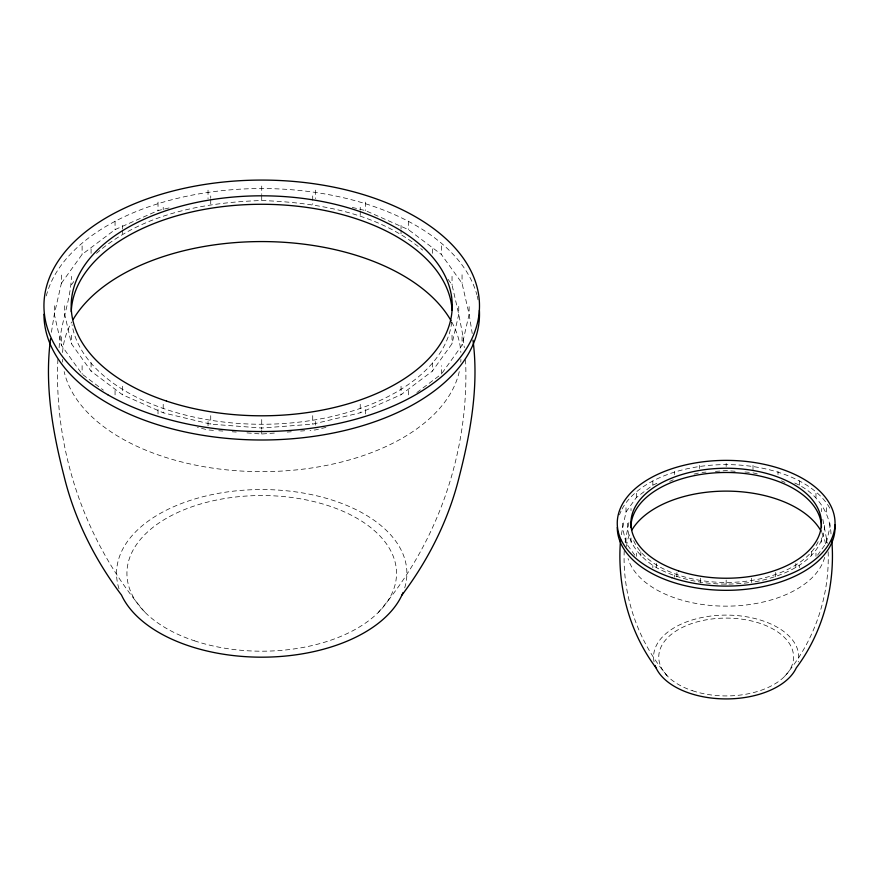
<?xml version="1.0" encoding="UTF-8"?>
<svg xmlns="http://www.w3.org/2000/svg" width="879" height="879" viewBox="0 0 879 879"><rect width="100%" height="100%" fill="white"/><g stroke="black" fill="none" stroke-linecap="round" stroke-linejoin="round"><path stroke-width="0.66" stroke-dasharray="4.39 3.3" d="M57.893 359.379C53.751 450.707 85.318 542.837 144.969 612.278M624.233 550.704C622.332 596.149 638.11 641.923 667.787 676.467M59.124 347.699C60.332 323.461 70.825 300.497 71.408 276.369M625.112 542.035L629.485 519.434M51.421 332.262L54.322 314.275L61.387 283.28L61.387 274.819M621.288 534.74L626.002 511.974L626.002 507.732M64.694 305.804L64.694 314.275L71.408 343.711L91.086 371.147L122.401 394.715L163.208 412.789L210.729 424.15L261.722 428.029L312.715 424.15L360.236 412.789L401.044 394.715L432.347 371.147L452.037 343.711L458.75 314.275L458.75 305.804M442.126 373.037L462.057 345.26L469.122 314.275L469.122 305.804M751.666 578.173L751.666 582.403C782.837 577.195 824.755 560.593 824.678 523.236M817.569 555.176L826.337 542.958L829.864 527.466L829.864 523.236M61.387 283.28L82.11 254.405L115.061 229.606L158.022 210.575L171.185 207.422M71.408 284.829L73.77 281.544M626.002 511.974L636.363 497.525L652.833 485.131L657.613 483.021M378.464 612.278C438.127 542.837 469.683 450.707 465.54 359.379M784.54 676.467C814.218 641.923 829.996 596.149 828.106 550.704M96.481 253.339C141.618 213.949 203.499 202.39 261.722 200.522C318.044 202.588 378.256 212.784 422.634 250.086M416.877 392.539L441.335 374.146L441.335 365.675M669.71 481.395L673.303 479.802M325.933 427.414L315.396 429.93L310.034 430.347M694.069 474.1L699.343 472.847M246.955 432.897L261.722 434.017L276.478 432.897M287.213 432.072L291.246 431.776M300.64 431.062L304.661 430.754M702.013 472.43L706.035 472.122M715.429 471.408L726.164 470.584L736.899 471.408M627.65 523.236C626.661 542.706 640.714 558.275 656.503 567.68C684.708 582.645 717.561 586.656 748.974 582.612M213.41 430.347L208.037 429.93L197.511 427.414M218.772 430.754L222.805 431.062M232.199 431.776L236.22 432.072M744.952 472.012L751.666 472.528M352.259 207.422L365.422 210.575L408.372 229.606L441.335 254.405L462.057 283.28L469.122 314.275L472.232 333.537M752.984 472.847L758.258 474.1M794.715 483.021C815.646 491.932 830.38 511.831 831.04 534.74M781.42 480.868L785.024 482.461M54.322 305.804L54.322 314.275L61.387 345.26L82.11 374.146L103.37 390.144M448.103 279.346L452.037 284.829L458.75 314.275L462.98 336.108L464.31 347.699M622.464 523.236L622.464 527.466L626.002 542.958L636.363 557.396M822.854 519.434L827.359 543.255M826.337 507.732L826.337 511.974M826.337 538.728L826.337 542.958M821.327 508.512L821.327 511.688M821.327 537.948L821.327 542.189M815.976 493.295L815.976 497.525M815.976 553.166L815.976 556.341M811.482 551.671L811.482 555.902M799.494 480.901L799.494 485.131M799.494 565.571L799.494 567.68M795.825 563.45L795.825 567.68M778.014 471.386L778.014 474.561M775.421 572.493L775.421 576.723M753.006 465.398L753.006 469.639M726.164 463.365L726.164 466.54M726.164 580.107L726.164 584.348M700.673 578.173L700.673 582.403M699.321 465.398L699.321 468.573M676.907 572.493L676.907 576.723M674.314 471.386L674.314 474.561M674.314 575.086L674.314 577.195M656.503 563.45L656.503 567.68M652.833 480.901L652.833 485.131M652.833 565.571L652.833 567.68M640.846 551.671L640.846 555.902M636.363 493.295L636.363 497.525M636.363 553.166L636.363 556.341M631.012 508.512L631.012 510.633M631.012 537.948L631.012 542.189M626.002 538.728L626.002 542.958M462.057 274.819L462.057 283.28M462.057 336.8L462.057 345.26M452.037 276.369L452.037 284.829M452.037 335.251L452.037 343.711M441.335 245.933L441.335 254.405M432.347 248.933L432.347 253.767M432.347 362.686L432.347 371.147M408.372 221.134L408.372 229.606M408.372 390.474L408.372 396.528M401.044 225.376L401.044 229.001M401.044 230.21L401.044 233.836M401.044 386.244L401.044 394.715M365.422 202.104L365.422 210.575M365.422 409.504L365.422 414.339M360.236 207.29L360.236 209.707M360.236 210.916L360.236 215.762M360.236 404.318L360.236 412.789M315.396 190.15L315.396 198.61M315.396 421.47L315.396 425.095M312.715 195.929L312.715 204.4M312.715 415.679L312.715 424.15M261.722 186.062L261.722 194.534M261.722 195.676L261.722 200.522M261.722 419.558L261.722 429.172M261.722 430.391L261.722 434.017M210.729 195.929L210.729 198.346M210.729 199.555L210.729 204.4M210.729 415.679L210.729 424.15M208.037 190.15L208.037 198.61M208.037 421.47L208.037 426.304M163.208 207.29L163.208 209.707M163.208 404.318L163.208 412.789M158.022 202.104L158.022 210.575M158.022 409.504L158.022 414.339M122.401 225.376L122.401 229.001M122.401 230.21L122.401 233.836M122.401 386.244L122.401 394.715M115.061 221.134L115.061 229.606M115.061 390.474L115.061 396.528M91.086 248.933L91.086 253.767M91.086 362.686L91.086 371.147M82.11 245.933L82.11 254.405M82.11 365.675L82.11 374.146M71.408 335.251L71.408 343.711M61.387 336.8L61.387 345.26M119.017 588.787A145.178 83.824 0 0 1 262.843 489.548A145.178 83.824 0 0 1 403.988 590.062M451.762 322.088A190.523 109.996 0 0 1 263.997 424.26A190.523 109.996 0 0 1 72.056 324.714M46.29 295.893A217.772 125.73 0 0 1 260.569 188.545A217.772 125.73 0 0 1 476.803 294.586M477.154 295.893A217.772 125.73 0 0 1 478.044 299.838M460.926 359.357A199.258 115.039 0 0 1 460.75 362.115M459.277 371.63A199.258 115.039 0 0 1 261.722 471.649A199.258 115.039 0 0 1 64.167 371.63M62.684 362.115A199.258 115.039 0 0 1 62.519 359.357M62.585 352.479A199.258 115.039 0 0 1 71.693 321.989M451.74 321.989A199.258 115.039 0 0 1 460.849 352.479M654.064 661.876A72.594 41.906 0 0 1 726.164 615.102A72.594 41.906 0 0 1 798.264 661.876M818.173 541.695A95.262 54.992 0 0 1 722.78 582.425A95.262 54.992 0 0 1 632.627 537.893M619.486 514.874A108.886 62.859 0 0 1 620.992 511.193M622.112 508.952A108.886 62.859 0 0 1 727.175 464.606A108.886 62.859 0 0 1 830.798 510.073M824.634 557.374A99.635 57.52 0 0 1 727.252 606.147A99.635 57.52 0 0 1 628.045 558.604M626.595 546.573A99.635 57.52 0 0 1 630.518 532.531M821.81 532.531A99.635 57.52 0 0 1 825.612 545.2M194.314 640.769A134.806 77.835 0 0 0 396.528 573.372A134.806 77.835 0 0 0 194.314 505.963A134.806 77.835 0 0 0 194.314 640.769M692.465 690.718A67.408 38.918 0 0 0 793.572 657.009A67.408 38.918 0 0 0 692.465 623.31A67.408 38.918 0 0 0 692.465 690.718"/><path stroke-width="1.32" d="M50.553 338.844C44.433 385.013 52.542 431.38 64.024 476.044C74.517 519.225 94.789 559.648 121.489 595.061A145.178 83.824 0 0 0 263.942 657.173A145.178 83.824 0 0 0 403.032 592.578M620.585 539.75C616.728 584.612 628.881 631.682 656.053 667.864M401.956 595.061C428.644 559.648 448.916 519.225 459.409 476.044C470.726 431.809 478.934 385.936 473.001 340.217M831.743 539.75C835.599 584.612 823.447 631.682 796.286 667.864A72.594 41.906 0 0 1 724.065 698.904A72.594 41.906 0 0 1 655.075 665.502M479.385 310.353A217.772 125.73 0 0 1 265.117 439.983A217.772 125.73 0 0 1 43.95 314.275M71.254 311.682A190.523 109.996 0 0 1 260.591 204.28A190.523 109.996 0 0 1 452.114 310.375M73.056 319.604A199.258 115.039 0 0 1 262.81 241.571A199.258 115.039 0 0 1 451.081 320.791M834.962 524.95A108.886 62.859 0 0 1 728.339 590.314A108.886 62.859 0 0 1 617.278 527.466M630.902 527.466A95.262 54.992 0 0 1 726.164 472.473A95.262 54.992 0 0 1 821.425 527.466M631.836 530.125A99.635 57.52 0 0 1 727.252 491.119A99.635 57.52 0 0 1 821.173 531.323M166.461 401.066A190.523 109.996 0 0 0 452.235 305.804A190.523 109.996 0 0 0 166.461 210.542A190.523 109.996 0 0 0 166.461 401.066M107.732 394.715A217.772 125.73 0 0 0 472.067 338.349A217.772 125.73 0 0 0 205.356 184.359A217.772 125.73 0 0 0 107.732 394.715M678.533 570.867A95.262 54.992 0 0 0 821.425 523.236A95.262 54.992 0 0 0 678.533 475.605A95.262 54.992 0 0 0 678.533 570.867M671.721 577.679A108.886 62.859 0 0 0 835.05 523.236A108.886 62.859 0 0 0 671.721 468.793A108.886 62.859 0 0 0 671.721 577.679"/></g></svg>
